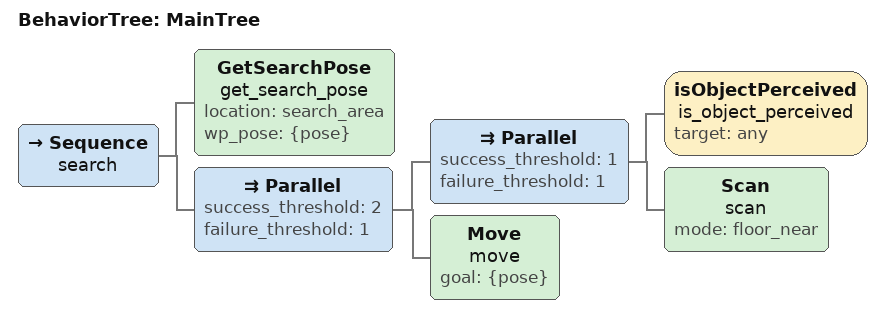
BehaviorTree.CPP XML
<root main_tree_to_execute = "MainTree" >
   <BehaviorTree ID="MainTree">
      <Sequence name="search">
        <GetSearchPose  name="get_search_pose" location="search_area" wp_pose="{pose}"/>
        <Parallel success_threshold="2" failure_threshold="1">
          <Parallel success_threshold="1" failure_threshold="1">
            <isObjectPerceived name="is_object_perceived" target="any"/>
            <Scan name="scan" mode="floor_near"/>
          </Parallel>
          <Move name="move" goal="{pose}"/>
        </Parallel>
      </Sequence>
   </BehaviorTree>
</root>
